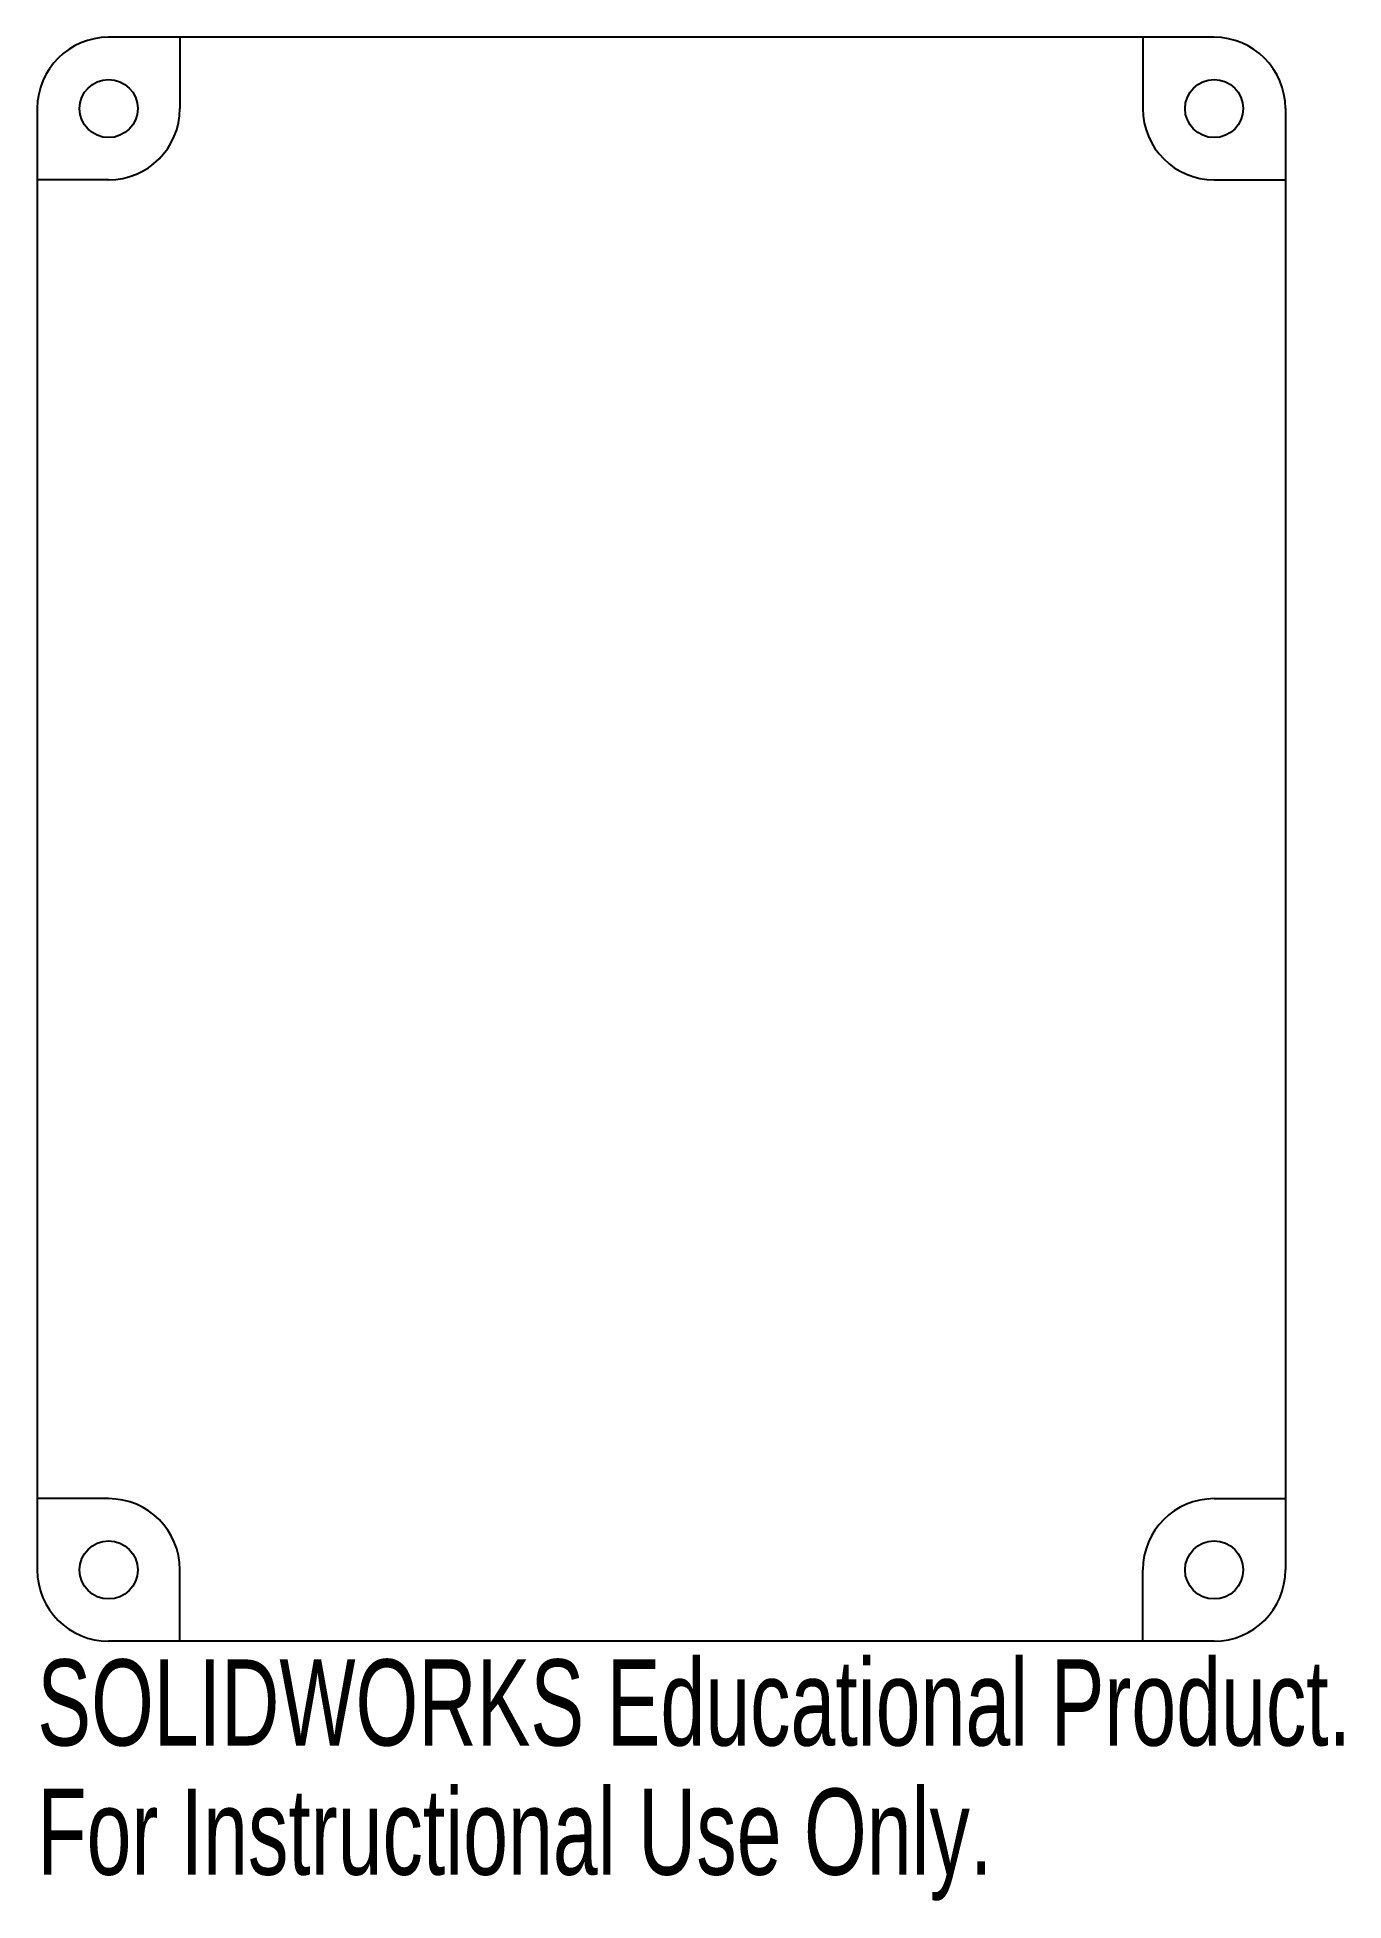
# Model space of a CAD drawing. Header units: millimetres. Extents: x -35 to 38, y -60 to 45.
import ezdxf

# ---------------------------------------------------------------- set-up
doc = ezdxf.new("R2010")
doc.units = ezdxf.units.MM
doc.styles.add('SLDTEXTSTYLE0', font='TXT', dxfattribs={"width": 0.7})

msp = doc.modelspace()

# ---------------------------------------------------------------- linework, layer by layer
at = {"color": 7, "linetype": 'Continuous', "lineweight": 25}
for p, q in [((31, 45), (-31, 45)), ((-27, 45), (-27, 41)), ((27, 45), (27, 41)), ((-35, 41), (-35, -41)), ((35, 41), (35, -41)), ((-31, 37), (-35, 37)), ((31, 37), (35, 37)), ((-31, -37), (-35, -37)), ((31, -37), (35, -37)), ((-27, -45), (-27, -41)), ((27, -45), (27, -41)), ((31, -45), (-31, -45))]:
    msp.add_line(p, q, dxfattribs=at)
for centre in [(-31, 41), (31, 41), (-31, -41), (31, -41)]:
    msp.add_circle(centre, 1.63, dxfattribs=at)
for centre, start, end in [((-31, 41), 90, 180), ((31, 41), 0, 90), ((-31, 41), 270, 0), ((31, 41), 180, 270), ((-31, -41), 0, 90), ((31, -41), 90, 180), ((-31, -41), 180, 270), ((31, -41), 270, 0)]:
    msp.add_arc(centre, 4, start, end, dxfattribs=at)

# ---------------------------------------------------------------- texts
at = {"color": 7, "linetype": 'Continuous', "char_height": 4.8336, "attachment_point": 1, "style": 'SLDTEXTSTYLE0'}
for s, insert in [('SOLIDWORKS Educational Product.', (-35, -46.02)), ('For Instructional Use Only.', (-35, -53.27))]:
    msp.add_mtext(s, dxfattribs=dict(at, insert=insert))

doc.saveas('drawing.dxf')
